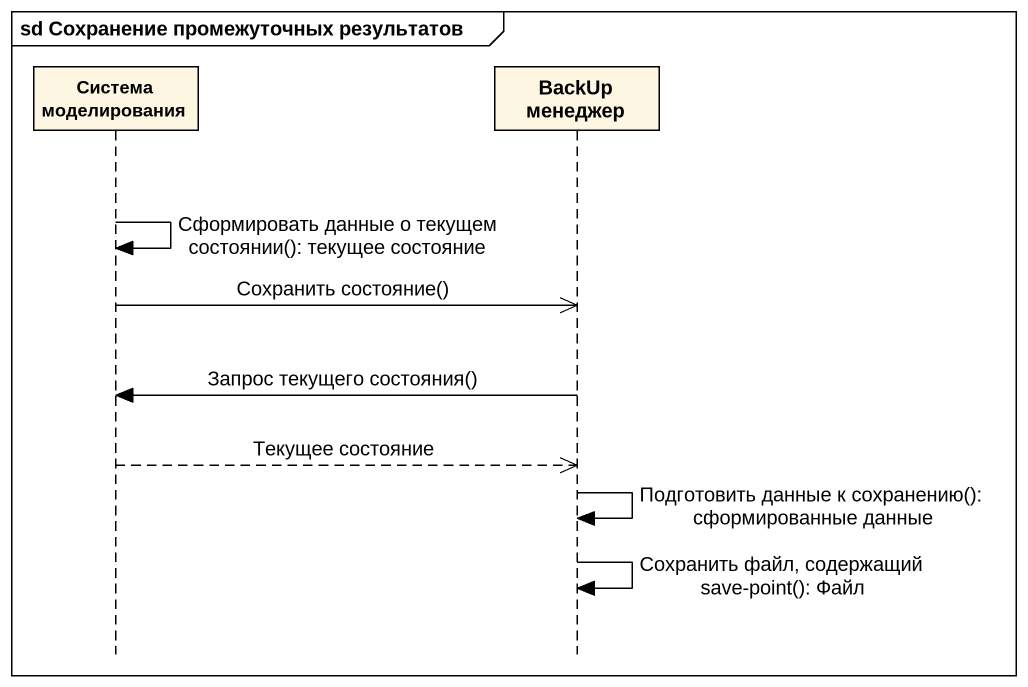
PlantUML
@startuml
mainframe sd Сохранение промежуточных результатов
hide footbox
participant "Система моделирования" as Система_моделирования
participant "BackUp менеджер" as BackUp_менеджер

Система_моделирования -> Система_моделирования : Сформировать данные о текущем состоянии(): текущее состояние
Система_моделирования ->> BackUp_менеджер : Сохранить состояние()
BackUp_менеджер -> Система_моделирования : Запрос текущего состояния()
Система_моделирования -->> BackUp_менеджер : Текущее состояние
BackUp_менеджер -> BackUp_менеджер : Подготовить данные к сохранению(): сформированные данные
BackUp_менеджер -> BackUp_менеджер : Сохранить файл, содержащий save-point(): Файл
@enduml
